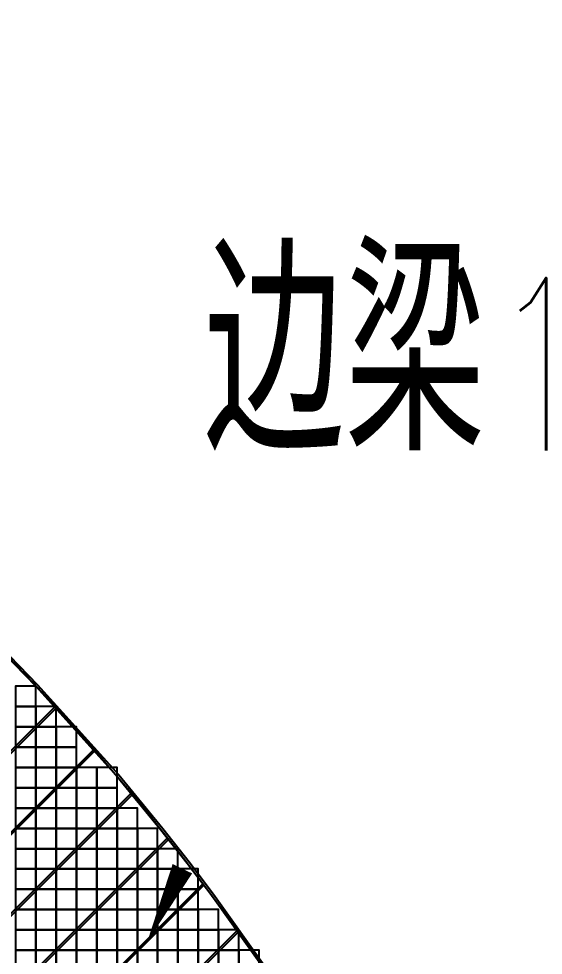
# Model space of a CAD drawing. Extents: x -31693 to 132909863, y -42052423 to 151957.
# Drawn here: x 131622 to 144545, y 89591 to 112660 of the extents above; entities that cross this region are included whole.
import ezdxf

# ---------------------------------------------------------------- set-up
doc = ezdxf.new("R2010")
doc.units = 0
doc.header["$LTSCALE"] = 1000
doc.header["$MEASUREMENT"] = 0
for name, color, linetype in [('500浮箱', 162, 'Continuous'), ('A-G-VISIBLE', 9, 'Continuous'), ('DIM_SYMB', 3, 'Continuous'), ('PUB_TEXT', 7, 'Continuous'), ('主龙骨', 4, 'Continuous'), ('边梁（14a槽钢', 3, 'Continuous')]:
    doc.layers.add(name, color=color, linetype=linetype)
doc.styles.add('_TCH_DIM', font='SIMPLEX', dxfattribs={"bigfont": 'GBCBIG'})

# ---------------------------------------------------------------- blocks, each defined once
blk = doc.blocks.new('dasd')
at = {"layer": 'A-G-VISIBLE', "linetype": 'Continuous'}
blk.add_arc((-132803.822, 42108.688), 57.677, 29.84645, 67.5516, dxfattribs=at)

msp = doc.modelspace()

# ---------------------------------------------------------------- linework, layer by layer
at = {"layer": '500浮箱', "elevation": 2850}
for points in [[(131545, 95716), (132045, 95716), (132045, 96216), (131545, 96216)], [(131545, 95216), (132045, 95216), (132045, 95716), (131545, 95716)], [(132045, 95216), (132545, 95216), (132545, 95716), (132045, 95716)], [(131545, 94716), (132045, 94716), (132045, 95216), (131545, 95216)], [(132045, 94716), (132545, 94716), (132545, 95216), (132045, 95216)], [(132545, 94716), (133045, 94716), (133045, 95216), (132545, 95216)], [(131545, 94216), (132045, 94216), (132045, 94716), (131545, 94716)], [(132045, 94216), (132545, 94216), (132545, 94716), (132045, 94716)], [(132545, 94216), (133045, 94216), (133045, 94716), (132545, 94716)], [(131545, 93716), (132045, 93716), (132045, 94216), (131545, 94216)], [(132045, 93716), (132545, 93716), (132545, 94216), (132045, 94216)], [(132545, 93716), (133045, 93716), (133045, 94216), (132545, 94216)], [(133045, 93716), (133545, 93716), (133545, 94216), (133045, 94216)], [(133545, 93716), (134045, 93716), (134045, 94216), (133545, 94216)], [(131545, 93216), (132045, 93216), (132045, 93716), (131545, 93716)], [(132045, 93216), (132545, 93216), (132545, 93716), (132045, 93716)], [(132545, 93216), (133045, 93216), (133045, 93716), (132545, 93716)], [(133045, 93216), (133545, 93216), (133545, 93716), (133045, 93716)], [(133545, 93216), (134045, 93216), (134045, 93716), (133545, 93716)], [(131545, 92716), (132045, 92716), (132045, 93216), (131545, 93216)], [(132045, 92716), (132545, 92716), (132545, 93216), (132045, 93216)], [(132545, 92716), (133045, 92716), (133045, 93216), (132545, 93216)], [(133045, 92716), (133545, 92716), (133545, 93216), (133045, 93216)], [(133545, 92716), (134045, 92716), (134045, 93216), (133545, 93216)], [(134045, 92716), (134545, 92716), (134545, 93216), (134045, 93216)], [(131545, 92216), (132045, 92216), (132045, 92716), (131545, 92716)], [(132045, 92216), (132545, 92216), (132545, 92716), (132045, 92716)], [(132545, 92216), (133045, 92216), (133045, 92716), (132545, 92716)], [(133045, 92216), (133545, 92216), (133545, 92716), (133045, 92716)], [(133545, 92216), (134045, 92216), (134045, 92716), (133545, 92716)], [(134045, 92216), (134545, 92216), (134545, 92716), (134045, 92716)], [(134545, 92216), (135045, 92216), (135045, 92716), (134545, 92716)], [(131545, 91716), (132045, 91716), (132045, 92216), (131545, 92216)], [(132045, 91716), (132545, 91716), (132545, 92216), (132045, 92216)], [(132545, 91716), (133045, 91716), (133045, 92216), (132545, 92216)], [(133045, 91716), (133545, 91716), (133545, 92216), (133045, 92216)], [(133545, 91716), (134045, 91716), (134045, 92216), (133545, 92216)], [(134045, 91716), (134545, 91716), (134545, 92216), (134045, 92216)], [(134545, 91716), (135045, 91716), (135045, 92216), (134545, 92216)], [(135045, 91716), (135545, 91716), (135545, 92216), (135045, 92216)], [(131545, 91216), (132045, 91216), (132045, 91716), (131545, 91716)], [(132045, 91216), (132545, 91216), (132545, 91716), (132045, 91716)], [(132545, 91216), (133045, 91216), (133045, 91716), (132545, 91716)], [(133045, 91216), (133545, 91216), (133545, 91716), (133045, 91716)], [(133545, 91216), (134045, 91216), (134045, 91716), (133545, 91716)], [(134045, 91216), (134545, 91216), (134545, 91716), (134045, 91716)], [(134545, 91216), (135045, 91216), (135045, 91716), (134545, 91716)], [(135045, 91216), (135545, 91216), (135545, 91716), (135045, 91716)], [(135545, 91216), (136045, 91216), (136045, 91716), (135545, 91716)], [(131545, 90716), (132045, 90716), (132045, 91216), (131545, 91216)], [(132045, 90716), (132545, 90716), (132545, 91216), (132045, 91216)], [(132545, 90716), (133045, 90716), (133045, 91216), (132545, 91216)], [(133045, 90716), (133545, 90716), (133545, 91216), (133045, 91216)], [(133545, 90716), (134045, 90716), (134045, 91216), (133545, 91216)], [(134045, 90716), (134545, 90716), (134545, 91216), (134045, 91216)], [(134545, 90716), (135045, 90716), (135045, 91216), (134545, 91216)], [(135045, 90716), (135545, 90716), (135545, 91216), (135045, 91216)], [(135545, 90716), (136045, 90716), (136045, 91216), (135545, 91216)], [(131545, 90216), (132045, 90216), (132045, 90716), (131545, 90716)], [(132045, 90216), (132545, 90216), (132545, 90716), (132045, 90716)], [(132545, 90216), (133045, 90216), (133045, 90716), (132545, 90716)], [(133045, 90216), (133545, 90216), (133545, 90716), (133045, 90716)], [(133545, 90216), (134045, 90216), (134045, 90716), (133545, 90716)], [(134045, 90216), (134545, 90216), (134545, 90716), (134045, 90716)], [(134545, 90216), (135045, 90216), (135045, 90716), (134545, 90716)], [(135045, 90216), (135545, 90216), (135545, 90716), (135045, 90716)], [(135545, 90216), (136045, 90216), (136045, 90716), (135545, 90716)], [(136045, 90216), (136545, 90216), (136545, 90716), (136045, 90716)], [(131545, 89716), (132045, 89716), (132045, 90216), (131545, 90216)], [(132045, 89716), (132545, 89716), (132545, 90216), (132045, 90216)], [(132545, 89716), (133045, 89716), (133045, 90216), (132545, 90216)], [(133045, 89716), (133545, 89716), (133545, 90216), (133045, 90216)], [(133545, 89716), (134045, 89716), (134045, 90216), (133545, 90216)], [(134045, 89716), (134545, 89716), (134545, 90216), (134045, 90216)], [(134545, 89716), (135045, 89716), (135045, 90216), (134545, 90216)], [(135045, 89716), (135545, 89716), (135545, 90216), (135045, 90216)], [(135545, 89716), (136045, 89716), (136045, 90216), (135545, 90216)], [(136045, 89716), (136545, 89716), (136545, 90216), (136045, 90216)], [(136545, 89716), (137045, 89716), (137045, 90216), (136545, 90216)], [(131545, 89216), (132045, 89216), (132045, 89716), (131545, 89716)], [(132045, 89216), (132545, 89216), (132545, 89716), (132045, 89716)], [(132545, 89216), (133045, 89216), (133045, 89716), (132545, 89716)], [(133045, 89216), (133545, 89216), (133545, 89716), (133045, 89716)], [(133545, 89216), (134045, 89216), (134045, 89716), (133545, 89716)], [(134045, 89216), (134545, 89216), (134545, 89716), (134045, 89716)], [(134545, 89216), (135045, 89216), (135045, 89716), (134545, 89716)], [(135045, 89216), (135545, 89216), (135545, 89716), (135045, 89716)], [(135545, 89216), (136045, 89216), (136045, 89716), (135545, 89716)], [(136045, 89216), (136545, 89216), (136545, 89716), (136045, 89716)], [(136545, 89216), (137045, 89216), (137045, 89716), (136545, 89716)], [(137045, 89216), (137545, 89216), (137545, 89716), (137045, 89716)]]:
    msp.add_lwpolyline(points, close=True, dxfattribs=at)
at = {"layer": 'DIM_SYMB'}
for points in [[(134678, 104526, 0, 0, 0), (129880, 104526, 0, 0, 0), (126943, 101076, 0, 533, 0), (128239, 102599, 0, 0, 0)], [(143182, 98066, 0, 0, 0), (138709, 98066, 0, 0, 0), (134787, 89920, 0, 533, 0), (135654, 91722, 0, 0, 0)]]:
    msp.add_lwpolyline(points, format="xyseb", dxfattribs=at)
at = {"layer": '主龙骨', "elevation": 2850}
for points in [[(132523, 95716), (124323, 87528), (124353, 87497), (132551, 95683)], [(133471, 94659), (125191, 86388), (125221, 86357), (133499, 94627)], [(134428, 93620), (126029, 85231), (126060, 85201), (134455, 93587)], [(135287, 92480), (127029, 84231), (127060, 84201), (135314, 92446)], [(136159, 91351), (127529, 82731), (127560, 82701), (136185, 91317)], [(137023, 90216), (128319, 81519), (128349, 81489), (137045, 90176)]]:
    msp.add_lwpolyline(points, dxfattribs=at)
at = {"layer": '边梁（14a槽钢', "elevation": 2850}
for points in [[(104326, 112605), (110955, 110380), (114713, 108807), (117690, 107295), (120339, 105759), (122612, 104283), (124126, 103214), (125718, 102007), (127656, 100416), (129299, 98949), (130419, 97883), (132045, 96216), (134045, 93994), (135127, 92681), (135772, 91860), (136377, 91061), (137706, 89196)], [(104343, 112660), (110976, 110434), (114738, 108860), (117718, 107346), (120369, 105808), (122645, 104332), (124160, 103261), (125754, 102053), (127693, 100460), (129338, 98992), (130460, 97924), (132087, 96255), (134089, 94032), (135172, 92717), (135818, 91895), (136423, 91095), (137754, 89228)]]:
    msp.add_lwpolyline(points, dxfattribs=at)

# ---------------------------------------------------------------- block references
at = {"xscale": 1000, "yscale": 1000, "zscale": 1000}
msp.add_blockref('dasd', (132893911, -42052037, 2850), dxfattribs=at)

# ---------------------------------------------------------------- texts
at = {"layer": 'PUB_TEXT', "color": 7, "style": '_TCH_DIM'}
msp.add_text('边梁', height=4822.7, dxfattribs=at).set_placement((136178, 102026))
at = {"layer": 'PUB_TEXT', "color": 7, "style": '_TCH_DIM', "width": 0.705882}
msp.add_text('14#', height=4250, dxfattribs=at).set_placement((143199, 102026))

doc.saveas('drawing.dxf')
